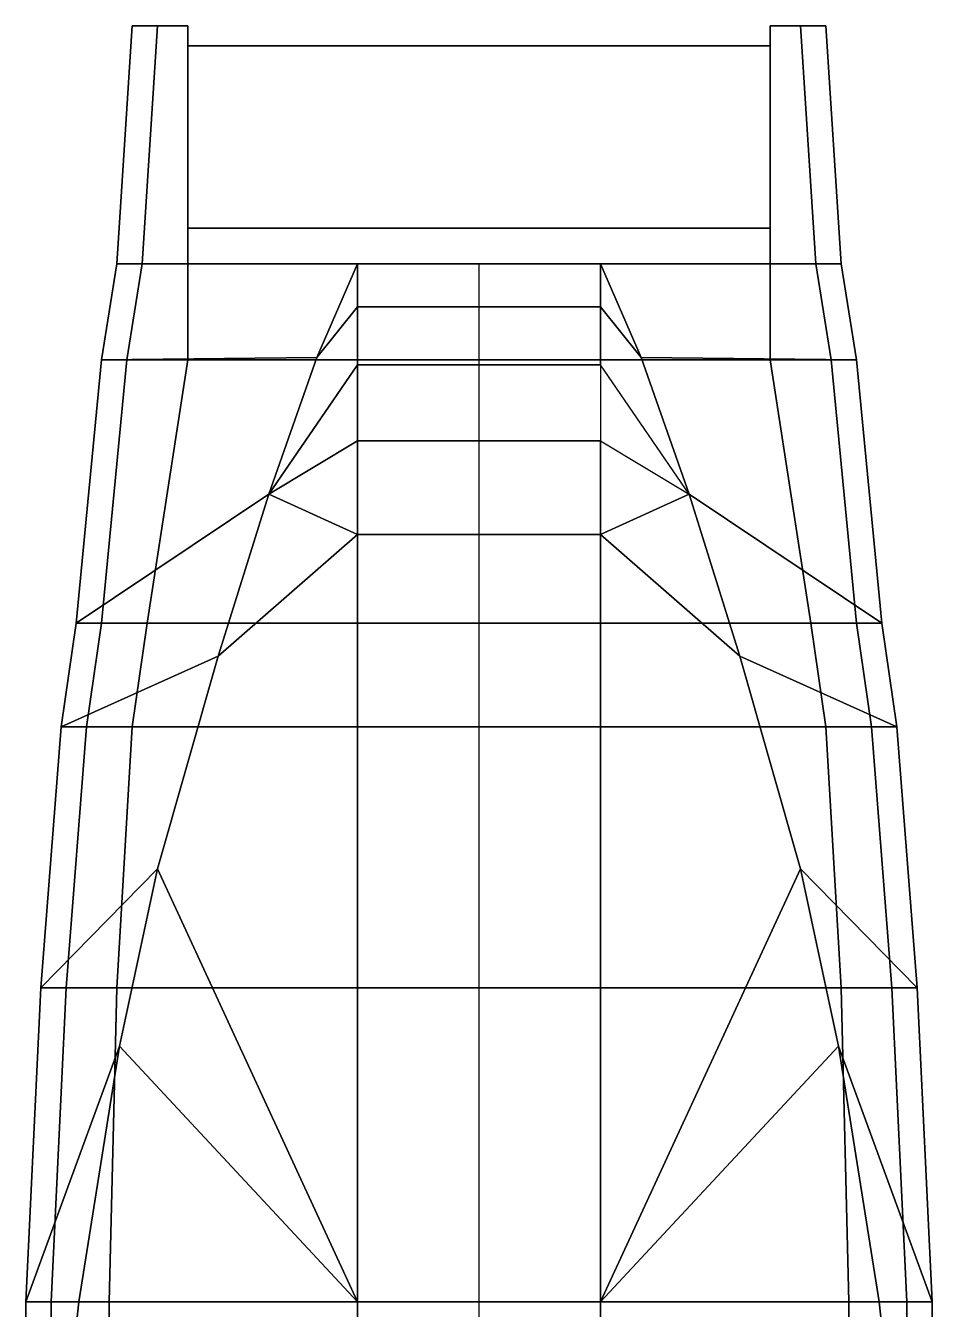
# Model space of a CAD drawing. Header units: millimetres. Extents: x -1.8 to 1.8, y -13.2 to 7.3.
# Drawn here: x -1.79 to 1.79, y 2.23 to 7.3 of the extents above; entities that cross this region are included whole.
import ezdxf

# ---------------------------------------------------------------- set-up
doc = ezdxf.new("R2010")
doc.units = ezdxf.units.MM
doc.layers.add('ramp', color=1, linetype='Continuous')
doc.layers.add('reference', color=9, linetype='Continuous')

msp = doc.modelspace()

# ---------------------------------------------------------------- linework, layer by layer
for points in [[(-1.37, 7.3, 1.54), (-1.15, 7.3, 1.54), (-1.15, 6.36, 0.66), (-1.43, 6.36, 0.53)], [(-1.43, 6.36, 1.57), (-1.37, 7.3, 1.81), (-1.37, 7.3, 1.54), (-1.43, 6.36, 0.53)], [(-1.33, 6.36, 1.57), (-1.27, 7.3, 1.81), (-1.37, 7.3, 1.81), (-1.43, 6.36, 1.57)], [(-1.37, 7.3, 1.81), (-1.27, 7.3, 1.81), (-1.27, 7.3, 1.54), (-1.37, 7.3, 1.54)], [(-1.15, 6.36, 1.04), (-1.15, 7.3, 1.54), (-1.27, 7.3, 1.54), (-1.33, 6.36, 1.04)], [(-1.33, 6.36, 1.04), (-1.27, 7.3, 1.54), (-1.27, 7.3, 1.81), (-1.33, 6.36, 1.57)], [(-1.15, 6.36, 0.66), (-1.15, 7.3, 1.54), (-1.15, 7.3, 1.54), (-1.15, 6.36, 1.04)], [(1.15, 6.36, 1.04), (1.15, 7.3, 1.54), (1.15, 7.3, 1.54), (1.15, 6.36, 0.66)], [(1.15, 6.36, 0.66), (1.15, 7.3, 1.54), (1.37, 7.3, 1.54), (1.43, 6.36, 0.53)], [(1.27, 7.3, 1.54), (1.15, 7.3, 1.54), (1.15, 6.36, 1.04), (1.33, 6.36, 1.04)], [(1.37, 7.3, 1.54), (1.27, 7.3, 1.54), (1.27, 7.3, 1.81), (1.37, 7.3, 1.81)], [(1.37, 7.3, 1.81), (1.27, 7.3, 1.81), (1.33, 6.36, 1.57), (1.43, 6.36, 1.57)], [(1.27, 7.3, 1.81), (1.27, 7.3, 1.54), (1.33, 6.36, 1.04), (1.33, 6.36, 1.57)], [(1.43, 6.36, 0.53), (1.37, 7.3, 1.54), (1.37, 7.3, 1.81), (1.43, 6.36, 1.57)], [(-1.49, 5.98, 1.5), (-1.43, 6.36, 1.57), (-1.43, 6.36, 0.53), (-1.49, 5.98, 0.53)], [(-1.49, 5.98, 0.53), (-1.43, 6.36, 0.53), (-0.48, 6.36, 0.53), (-0.64, 5.99, 0.35)], [(-1.39, 5.98, 1.5), (-1.33, 6.36, 1.57), (-1.43, 6.36, 1.57), (-1.49, 5.98, 1.5)], [(1.15, 6.36, 0.66), (1.43, 6.36, 0.53), (-1.43, 6.36, 0.53), (-1.15, 6.36, 0.66)], [(-1.15, 5.98, 0.97), (-1.15, 6.36, 1.04), (-1.33, 6.36, 1.04), (-1.39, 5.98, 0.97)], [(-1.39, 5.98, 0.97), (-1.33, 6.36, 1.04), (-1.33, 6.36, 1.57), (-1.39, 5.98, 1.5)], [(-1.15, 5.98, 0.61), (-1.15, 6.36, 0.66), (-1.15, 6.36, 1.04), (-1.15, 5.98, 0.97)], [(1.15, 5.98, 0.61), (1.15, 6.36, 0.66), (-1.15, 6.36, 0.66), (-1.15, 5.98, 0.61)], [(-0.48, 6.36, 0.53), (-0.48, 6.36, 0.13), (-0.64, 5.99, 0.35)], [(-0.48, 6.36, 0.13), (-0.48, 6.19, -0.25), (-0.64, 5.99, 0.35)], [(0.48, 6.36, 0.53), (0.48, 6.36, 0.13), (-0.48, 6.36, 0.13), (-0.48, 6.36, 0.53)], [(-0.48, 6.19, -0.25), (-0.48, 6.36, 0.13), (0.48, 6.36, 0.13), (0.48, 6.19, -0.25)], [(0.64, 5.99, 0.35), (0.64, 5.99, 0.35), (0.48, 6.36, 0.13), (0.48, 6.36, 0.53)], [(0.48, 6.19, -0.25), (0.48, 6.36, 0.13), (0.64, 5.99, 0.35)], [(0.64, 5.99, 0.35), (0.48, 6.36, 0.53), (1.43, 6.36, 0.53), (1.49, 5.98, 0.53)], [(1.15, 5.98, 0.97), (1.15, 6.36, 1.04), (1.15, 6.36, 0.66), (1.15, 5.98, 0.61)], [(1.33, 6.36, 1.04), (1.15, 6.36, 1.04), (1.15, 5.98, 0.97), (1.39, 5.98, 0.97)], [(1.43, 6.36, 1.57), (1.33, 6.36, 1.57), (1.39, 5.98, 1.5), (1.49, 5.98, 1.5)], [(1.33, 6.36, 1.57), (1.33, 6.36, 1.04), (1.39, 5.98, 0.97), (1.39, 5.98, 1.5)], [(1.49, 5.98, 0.53), (1.43, 6.36, 0.53), (1.43, 6.36, 1.57), (1.49, 5.98, 1.5)], [(-0.83, 5.45, 0.1), (-0.64, 5.99, 0.35), (-0.48, 6.19, -0.25), (-0.48, 5.96, -0.49)], [(-0.48, 5.96, -0.49), (-0.48, 6.19, -0.25), (0.48, 6.19, -0.25), (0.48, 5.96, -0.49)], [(0.48, 5.96, -0.49), (0.48, 6.19, -0.25), (0.64, 5.99, 0.35), (0.83, 5.45, 0.1)], [(-1.59, 4.94, 0.53), (-1.49, 5.98, 0.53), (-0.64, 5.99, 0.35), (-0.83, 5.45, 0.1)], [(0.83, 5.45, 0.1), (0.64, 5.99, 0.35), (1.49, 5.98, 0.53), (1.59, 4.94, 0.53)], [(-1.59, 4.94, 1.32), (-1.49, 5.98, 1.5), (-1.49, 5.98, 0.53), (-1.59, 4.94, 0.53)], [(-1.49, 4.94, 1.32), (-1.39, 5.98, 1.5), (-1.49, 5.98, 1.5), (-1.59, 4.94, 1.32)], [(-1.31, 4.94, 0.79), (-1.15, 5.98, 0.97), (-1.39, 5.98, 0.97), (-1.49, 4.94, 0.79)], [(-1.49, 4.94, 0.79), (-1.39, 5.98, 0.97), (-1.39, 5.98, 1.5), (-1.49, 4.94, 1.32)], [(-1.31, 4.94, 0.59), (-1.15, 5.98, 0.61), (-1.15, 5.98, 0.97), (-1.31, 4.94, 0.79)], [(1.31, 4.94, 0.59), (1.15, 5.98, 0.61), (-1.15, 5.98, 0.61), (-1.31, 4.94, 0.59)], [(-0.83, 5.45, 0.1), (-0.83, 5.45, 0.1), (-0.48, 5.96, -0.49), (-0.48, 5.66, -0.63)], [(-0.48, 5.66, -0.63), (-0.48, 5.96, -0.49), (0.48, 5.96, -0.49), (0.48, 5.66, -0.63)], [(1.31, 4.94, 0.79), (1.15, 5.98, 0.97), (1.15, 5.98, 0.61), (1.31, 4.94, 0.59)], [(1.39, 5.98, 0.97), (1.15, 5.98, 0.97), (1.31, 4.94, 0.79), (1.49, 4.94, 0.79)], [(1.49, 5.98, 1.5), (1.39, 5.98, 1.5), (1.49, 4.94, 1.32), (1.59, 4.94, 1.32)], [(1.39, 5.98, 1.5), (1.39, 5.98, 0.97), (1.49, 4.94, 0.79), (1.49, 4.94, 1.32)], [(1.59, 4.94, 0.53), (1.49, 5.98, 0.53), (1.49, 5.98, 1.5), (1.59, 4.94, 1.32)], [(-0.83, 5.45, 0.1), (-0.83, 5.45, 0.1), (-0.48, 5.66, -0.63), (-0.48, 5.29, -0.66)], [(-0.48, 5.29, -0.66), (-0.48, 5.66, -0.63), (0.48, 5.66, -0.63), (0.48, 5.29, -0.66)], [(0.48, 5.29, -0.66), (0.48, 5.66, -0.63), (0.83, 5.45, 0.1)], [(-1.65, 4.53, 0.46), (-1.59, 4.94, 0.53), (-0.83, 5.45, 0.1), (-1.03, 4.81, -0.12)], [(-1.03, 4.81, -0.12), (-0.83, 5.45, 0.1), (-0.48, 5.29, -0.66)], [(0.48, 5.29, -0.66), (0.48, 5.29, -0.66), (0.83, 5.45, 0.1), (1.03, 4.81, -0.12)], [(1.03, 4.81, -0.12), (0.83, 5.45, 0.1), (1.59, 4.94, 0.53), (1.65, 4.53, 0.46)], [(-1.27, 3.97, -0.35), (-1.03, 4.81, -0.12), (-0.48, 5.29, -0.66), (-0.48, 2.26, -0.71)], [(-0.48, 2.26, -0.71), (-0.48, 5.29, -0.66), (0.48, 5.29, -0.66), (0.48, 2.26, -0.71)], [(0.48, 2.26, -0.71), (0.48, 5.29, -0.66), (1.03, 4.81, -0.12), (1.27, 3.97, -0.35)], [(-1.65, 4.53, 1.27), (-1.59, 4.94, 1.32), (-1.59, 4.94, 0.53), (-1.65, 4.53, 0.46)], [(-1.55, 4.53, 1.27), (-1.49, 4.94, 1.32), (-1.59, 4.94, 1.32), (-1.65, 4.53, 1.27)], [(-1.37, 4.53, 0.74), (-1.31, 4.94, 0.79), (-1.49, 4.94, 0.79), (-1.55, 4.53, 0.74)], [(-1.55, 4.53, 0.74), (-1.49, 4.94, 0.79), (-1.49, 4.94, 1.32), (-1.55, 4.53, 1.27)], [(-1.37, 4.53, 0.52), (-1.31, 4.94, 0.59), (-1.31, 4.94, 0.79), (-1.37, 4.53, 0.74)], [(1.37, 4.53, 0.52), (1.31, 4.94, 0.59), (-1.31, 4.94, 0.59), (-1.37, 4.53, 0.52)], [(1.37, 4.53, 0.74), (1.31, 4.94, 0.79), (1.31, 4.94, 0.59), (1.37, 4.53, 0.52)], [(1.49, 4.94, 0.79), (1.31, 4.94, 0.79), (1.37, 4.53, 0.74), (1.55, 4.53, 0.74)], [(1.59, 4.94, 1.32), (1.49, 4.94, 1.32), (1.55, 4.53, 1.27), (1.65, 4.53, 1.27)], [(1.49, 4.94, 1.32), (1.49, 4.94, 0.79), (1.55, 4.53, 0.74), (1.55, 4.53, 1.27)], [(1.65, 4.53, 0.46), (1.59, 4.94, 0.53), (1.59, 4.94, 1.32), (1.65, 4.53, 1.27)], [(-1.73, 3.5, 0.08), (-1.65, 4.53, 0.46), (-1.03, 4.81, -0.12), (-1.27, 3.97, -0.35)], [(1.27, 3.97, -0.35), (1.03, 4.81, -0.12), (1.65, 4.53, 0.46), (1.73, 3.5, 0.08)], [(-1.73, 3.5, 1.13), (-1.65, 4.53, 1.27), (-1.65, 4.53, 0.46), (-1.73, 3.5, 0.08)], [(-1.63, 3.5, 1.13), (-1.55, 4.53, 1.27), (-1.65, 4.53, 1.27), (-1.73, 3.5, 1.13)], [(-1.43, 3.5, 0.6), (-1.37, 4.53, 0.74), (-1.55, 4.53, 0.74), (-1.63, 3.5, 0.6)], [(-1.63, 3.5, 0.6), (-1.55, 4.53, 0.74), (-1.55, 4.53, 1.27), (-1.63, 3.5, 1.13)], [(-1.43, 3.5, 0.45), (-1.37, 4.53, 0.52), (-1.37, 4.53, 0.74), (-1.43, 3.5, 0.6)], [(1.43, 3.5, 0.45), (1.37, 4.53, 0.52), (-1.37, 4.53, 0.52), (-1.43, 3.5, 0.45)], [(1.43, 3.5, 0.6), (1.37, 4.53, 0.74), (1.37, 4.53, 0.52), (1.43, 3.5, 0.45)], [(1.55, 4.53, 0.74), (1.37, 4.53, 0.74), (1.43, 3.5, 0.6), (1.63, 3.5, 0.6)], [(1.65, 4.53, 1.27), (1.55, 4.53, 1.27), (1.63, 3.5, 1.13), (1.73, 3.5, 1.13)], [(1.55, 4.53, 1.27), (1.55, 4.53, 0.74), (1.63, 3.5, 0.6), (1.63, 3.5, 1.13)], [(1.73, 3.5, 0.08), (1.65, 4.53, 0.46), (1.65, 4.53, 1.27), (1.73, 3.5, 1.13)], [(-1.79, 2.26, -0.35), (-1.73, 3.5, 0.08), (-1.27, 3.97, -0.35), (-1.42, 3.27, -0.5)], [(-1.42, 3.27, -0.5), (-1.27, 3.97, -0.35), (-0.48, 2.26, -0.71)], [(0.48, 2.26, -0.71), (0.48, 2.26, -0.71), (1.27, 3.97, -0.35), (1.42, 3.27, -0.5)], [(1.42, 3.27, -0.5), (1.27, 3.97, -0.35), (1.73, 3.5, 0.08), (1.79, 2.26, -0.35)], [(-1.79, 2.26, 1.02), (-1.73, 3.5, 1.13), (-1.73, 3.5, 0.08), (-1.79, 2.26, -0.35)], [(-1.69, 2.26, 1.02), (-1.63, 3.5, 1.13), (-1.73, 3.5, 1.13), (-1.79, 2.26, 1.02)], [(-1.46, 2.26, 0.49), (-1.43, 3.5, 0.6), (-1.63, 3.5, 0.6), (-1.69, 2.26, 0.49)], [(-1.69, 2.26, 0.49), (-1.63, 3.5, 0.6), (-1.63, 3.5, 1.13), (-1.69, 2.26, 1.02)], [(-1.46, 2.26, 0.37), (-1.43, 3.5, 0.45), (-1.43, 3.5, 0.6), (-1.46, 2.26, 0.49)], [(1.46, 2.26, 0.37), (1.43, 3.5, 0.45), (-1.43, 3.5, 0.45), (-1.46, 2.26, 0.37)], [(1.46, 2.26, 0.49), (1.43, 3.5, 0.6), (1.43, 3.5, 0.45), (1.46, 2.26, 0.37)], [(1.63, 3.5, 0.6), (1.43, 3.5, 0.6), (1.46, 2.26, 0.49), (1.69, 2.26, 0.49)], [(1.73, 3.5, 1.13), (1.63, 3.5, 1.13), (1.69, 2.26, 1.02), (1.79, 2.26, 1.02)], [(1.63, 3.5, 1.13), (1.63, 3.5, 0.6), (1.69, 2.26, 0.49), (1.69, 2.26, 1.02)], [(1.79, 2.26, -0.35), (1.73, 3.5, 0.08), (1.73, 3.5, 1.13), (1.79, 2.26, 1.02)], [(-1.79, 2.26, -0.35), (-1.79, 2.26, -0.35), (-1.42, 3.27, -0.5), (-1.58, 2.26, -0.71)], [(-1.58, 2.26, -0.71), (-1.42, 3.27, -0.5), (-0.48, 2.26, -0.71)], [(0.48, 2.26, -0.71), (0.48, 2.26, -0.71), (1.42, 3.27, -0.5), (1.58, 2.26, -0.71)], [(1.58, 2.26, -0.71), (1.58, 2.26, -0.71), (1.42, 3.27, -0.5), (1.79, 2.26, -0.35)], [(-1.79, 0.31, 0.88), (-1.79, 2.26, 1.02), (-1.79, 2.26, -0.35), (-1.79, 0.31, -0.41)], [(-1.79, 0.31, -0.41), (-1.58, 2.26, -0.71), (-0.48, 2.26, -0.71), (-0.48, 0.31, -0.73)], [(-1.79, 2.26, -0.35), (-1.79, 2.26, -0.35), (-1.58, 2.26, -0.71), (-1.79, 0.31, -0.41)], [(-1.69, 0.31, 0.88), (-1.69, 2.26, 1.02), (-1.79, 2.26, 1.02), (-1.79, 0.31, 0.88)], [(-1.48, 0.31, 0.35), (-1.46, 2.26, 0.49), (-1.69, 2.26, 0.49), (-1.69, 0.31, 0.35)], [(-1.69, 0.31, 0.35), (-1.69, 2.26, 0.49), (-1.69, 2.26, 1.02), (-1.69, 0.31, 0.88)], [(-1.48, 0.31, 0.23), (-1.46, 2.26, 0.37), (-1.46, 2.26, 0.49), (-1.48, 0.31, 0.35)], [(1.48, 0.31, 0.23), (1.46, 2.26, 0.37), (-1.46, 2.26, 0.37), (-1.48, 0.31, 0.23)], [(-0.48, 0.31, -0.73), (-0.48, 2.26, -0.71), (0.48, 2.26, -0.71), (0.48, 0.31, -0.73)], [(0.48, 0.31, -0.73), (0.48, 2.26, -0.71), (1.58, 2.26, -0.71), (1.79, 0.31, -0.41)], [(1.48, 0.31, 0.35), (1.46, 2.26, 0.49), (1.46, 2.26, 0.37), (1.48, 0.31, 0.23)], [(1.69, 2.26, 0.49), (1.46, 2.26, 0.49), (1.48, 0.31, 0.35), (1.69, 0.31, 0.35)], [(1.79, 0.31, -0.41), (1.79, 0.31, -0.41), (1.58, 2.26, -0.71), (1.79, 2.26, -0.35)], [(1.79, 2.26, 1.02), (1.69, 2.26, 1.02), (1.69, 0.31, 0.88), (1.79, 0.31, 0.88)], [(1.69, 2.26, 1.02), (1.69, 2.26, 0.49), (1.69, 0.31, 0.35), (1.69, 0.31, 0.88)], [(1.79, 0.31, -0.41), (1.79, 2.26, -0.35), (1.79, 2.26, 1.02), (1.79, 0.31, 0.88)]]:
    msp.add_3dface(points)
at = {"layer": 'ramp'}
for points in [[(-1.15, 7.22, 1.31), (-1.15, 6.5, 0.53), (-1.15, 6.36, 0.66), (-1.15, 7.22, 1.46)], [(1.15, 7.22, 1.31), (1.15, 6.5, 0.53), (-1.15, 6.5, 0.53), (-1.15, 7.22, 1.31)], [(-1.15, 7.22, 1.46), (-1.15, 6.36, 0.66), (1.15, 6.36, 0.66), (1.15, 7.22, 1.46)], [(1.15, 7.22, 1.46), (1.15, 7.22, 1.31), (-1.15, 7.22, 1.31), (-1.15, 7.22, 1.46)], [(1.15, 6.36, 0.66), (1.15, 6.5, 0.53), (1.15, 7.22, 1.31), (1.15, 7.22, 1.46)], [(-1.15, 6.5, 0.53), (-1.15, 6.36, 0.53), (-1.15, 6.36, 0.53), (-1.15, 6.36, 0.66)], [(1.15, 6.5, 0.53), (1.15, 6.36, 0.53), (-1.15, 6.36, 0.53), (-1.15, 6.5, 0.53)], [(1.15, 6.36, 0.53), (1.15, 6.36, 0.53), (1.15, 6.5, 0.53), (1.15, 6.36, 0.66)], [(-1.15, 6.36, 0.66), (-1.15, 6.36, 0.53), (1.15, 6.36, 0.53), (1.15, 6.36, 0.66)], [(-1.15, 6.36, 0.53), (-1.15, 6.36, 0.53), (1.15, 6.36, 0.53)]]:
    msp.add_3dface(points, dxfattribs=at)
at = {"layer": 'reference', "extrusion": (-1, 0, 0)}
msp.add_line((0, 6.36, 4.27), (0, -6.86, 4.27), dxfattribs=at)

doc.saveas('drawing.dxf')
